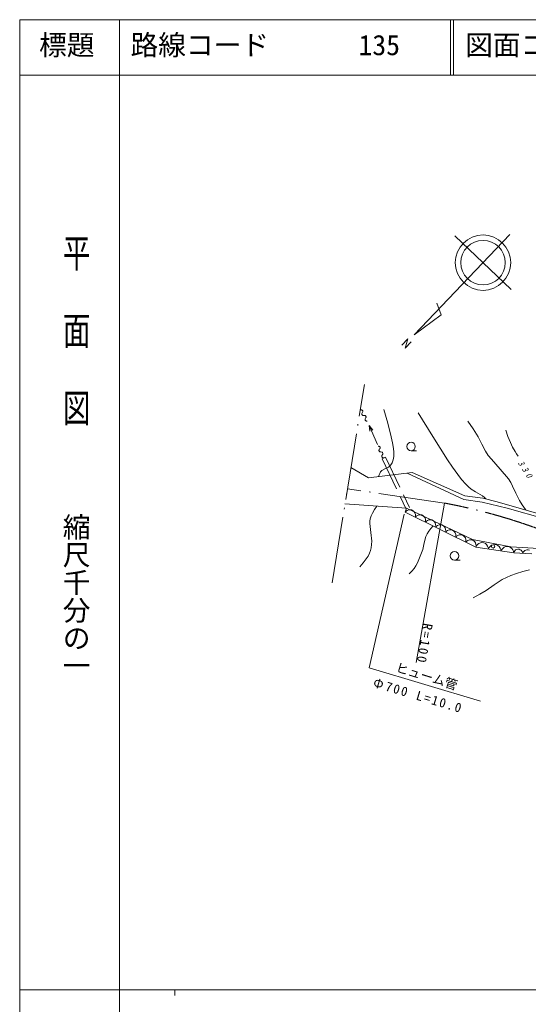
# Model space of a CAD drawing. Units: millimetres, scale not verified. Extents: x 49396 to 689396, y 4676 to 364676.
# Drawn here: x 49396 to 141172, y 187085 to 364676 of the extents above; entities that cross this region are included whole.
import ezdxf
from ezdxf.enums import TextEntityAlignment as Align

# ---------------------------------------------------------------- set-up
doc = ezdxf.new("R2010")
doc.units = ezdxf.units.MM
doc.header["$LTSCALE"] = 1000
doc.linetypes.add('DASHED', pattern=[7.5, 6, -1.5])
doc.linetypes.add('LONG_DASHED_DOTTED', pattern=[15.25, 12, -1.5, 0.25, -1.5])
doc.layers.add('S-SUV', color=7, linetype='Continuous', lineweight=13)
doc.styles.add('@ＭＳ ゴシック', font='')
doc.styles.add('ＭＳ ゴシック', font='')
doc.styles.get('@ＭＳ ゴシック').set_extended_font_data('@MS Gothic')
doc.styles.get('ＭＳ ゴシック').set_extended_font_data('MS Gothic')

msp = doc.modelspace()

# ---------------------------------------------------------------- linework, layer by layer
at = {"layer": 'S-SUV'}
for p, q in [((49396, 364676), (49396, 4676)), ((689396, 364676), (49396, 364676)), ((67396, 364676), (67396, 354676)), ((127146, 364676), (127146, 354676)), ((127646, 364676), (127646, 354676)), ((49396, 354676), (689396, 354676)), ((67396, 354676), (67396, 4676)), ((120593, 307811), (137822, 325926)), ((127926, 325678), (138070, 316030)), ((125452, 311470), (124692, 313573)), ((120593, 307811), (125452, 311470)), ((119435, 307123), (118373, 305995)), ((118949, 305449), (119435, 307123)), ((120012, 306568), (118949, 305449)), ((111061, 294291), (110923, 294296)), ((111125, 294274), (111061, 294291)), ((111192, 294246), (111125, 294274)), ((111129, 293523), (111130, 293598)), ((111145, 293455), (111129, 293523)), ((111130, 293598), (111153, 293669)), ((111182, 293392), (111145, 293455)), ((111153, 293669), (111281, 293913)), ((111238, 293337), (111182, 293392)), ((111246, 294193), (111192, 294246)), ((111304, 293304), (111238, 293337)), ((111287, 294122), (111246, 294193)), ((111281, 293913), (111298, 293983)), ((111305, 294045), (111287, 294122)), ((111298, 293983), (111305, 294045)), ((111373, 293290), (111304, 293304)), ((111511, 293286), (111373, 293290)), ((111648, 293282), (111511, 293286)), ((111712, 293265), (111648, 293282)), ((111779, 293236), (111712, 293265)), ((111834, 293183), (111779, 293236)), ((111875, 293113), (111834, 293183)), ((111893, 293035), (111875, 293113)), ((111885, 292973), (111893, 293035)), ((115091, 294347), (115797, 291885)), ((121297, 293742), (123935, 289513)), ((111717, 292588), (111740, 292659)), ((111717, 292514), (111717, 292588)), ((111733, 292445), (111717, 292514)), ((111769, 292382), (111733, 292445)), ((111740, 292659), (111869, 292903)), ((111825, 292327), (111769, 292382)), ((111891, 292295), (111825, 292327)), ((111869, 292903), (111885, 292973)), ((111960, 292281), (111891, 292295)), ((112098, 292276), (111960, 292281)), ((113934, 288054), (112465, 291468)), ((112596, 290436), (112465, 291468)), ((112465, 291468), (113122, 290662)), ((115797, 291885), (116442, 289414)), ((130244, 292291), (131219, 290870)), ((123935, 289513), (126589, 285278)), ((131219, 290870), (132143, 289413)), ((137136, 290654), (137506, 289523)), ((137506, 289523), (137934, 288408)), ((114216, 287744), (114081, 287760)), ((114278, 287722), (114216, 287744)), ((114342, 287689), (114278, 287722)), ((116442, 289414), (116665, 288382)), ((116665, 288382), (116830, 287333)), ((132143, 289413), (132771, 288117)), ((132771, 288117), (133453, 286848)), ((137934, 288408), (138336, 287575)), ((114219, 286980), (114226, 287054)), ((114230, 286912), (114219, 286980)), ((114226, 287054), (114255, 287122)), ((114261, 286846), (114230, 286912)), ((114255, 287122), (114402, 287352)), ((114311, 286787), (114261, 286846)), ((114374, 286749), (114311, 286787)), ((114391, 287632), (114342, 287689)), ((114441, 286730), (114374, 286749)), ((114426, 287559), (114391, 287632)), ((114402, 287352), (114424, 287420)), ((114424, 287420), (114437, 287481)), ((114437, 287481), (114426, 287559)), ((114576, 286714), (114441, 286730)), ((114712, 286698), (114576, 286714)), ((114774, 286676), (114712, 286698)), ((114715, 285934), (114722, 286008)), ((114725, 285865), (114715, 285934)), ((114722, 286008), (114750, 286076)), ((114750, 286076), (114898, 286306)), ((114838, 286642), (114774, 286676)), ((114887, 286586), (114838, 286642)), ((114922, 286512), (114887, 286586)), ((114898, 286306), (114920, 286374)), ((114920, 286374), (114933, 286434)), ((114933, 286434), (114922, 286512)), ((116830, 287333), (116891, 286659)), ((116892, 285974), (116838, 285528)), ((116891, 286659), (116892, 285974)), ((120012, 286930), (121007, 286930)), ((133453, 286848), (133952, 286100)), ((133952, 286100), (134504, 285381)), ((138336, 287575), (138792, 286767)), ((138792, 286767), (139048, 286348)), ((139048, 286348), (139317, 285926)), ((114756, 285800), (114725, 285865)), ((114807, 285741), (114756, 285800)), ((114869, 285703), (114807, 285741)), ((114936, 285683), (114869, 285703)), ((115072, 285668), (114936, 285683)), ((116179, 284173), (115934, 283986)), ((116377, 284398), (116179, 284173)), ((116579, 284736), (116377, 284398)), ((116724, 285094), (116579, 284736)), ((116838, 285528), (116724, 285094)), ((126589, 285278), (127482, 283940)), ((134504, 285381), (136080, 283632)), ((109151, 283880), (112313, 282049)), ((112313, 282049), (120207, 283012)), ((114255, 282576), (114168, 282275)), ((114361, 282845), (114255, 282576)), ((114516, 283118), (114361, 282845)), ((114716, 283348), (114516, 283118)), ((115299, 283688), (114716, 283348)), ((115934, 283986), (115299, 283688)), ((129529, 278143), (119296, 282901)), ((120207, 283012), (129731, 278821)), ((127482, 283940), (128429, 282629)), ((128429, 282629), (129139, 281738)), ((136080, 283632), (137614, 281839)), ((129139, 281738), (129904, 280877)), ((129904, 280877), (130368, 280422)), ((137614, 281839), (138001, 281215)), ((138001, 281215), (138337, 280559)), ((129731, 278821), (132978, 278352)), ((130368, 280422), (130877, 280007)), ((130877, 280007), (131659, 279498)), ((131659, 279498), (132488, 279031)), ((132488, 279031), (132890, 278788)), ((138337, 280559), (138928, 279251)), ((138928, 279251), (139571, 277975)), ((108091, 277354), (119215, 276552)), ((126063, 277487), (120962, 248722)), ((132848, 277664), (129529, 278143)), ((137383, 276594), (132848, 277664)), ((132890, 278788), (133260, 278493)), ((132978, 278352), (135570, 277741)), ((133260, 278493), (133386, 278367)), ((133386, 278367), (133513, 278226)), ((135570, 277741), (144337, 275216)), ((139571, 277975), (140079, 277144)), ((140079, 277144), (140639, 276345)), ((118774, 275498), (112468, 247769)), ((113035, 275648), (112816, 275163)), ((113425, 276309), (113035, 275648)), ((113866, 276938), (113425, 276309)), ((118964, 275865), (119215, 276552)), ((119140, 276038), (118964, 275865)), ((131704, 269550), (118964, 275865)), ((119333, 276163), (119140, 276038)), ((119215, 276552), (131129, 270934)), ((119610, 276276), (119333, 276163)), ((119864, 276286), (119610, 276276)), ((120112, 276248), (119864, 276286)), ((120394, 276108), (120112, 276248)), ((120574, 275934), (120394, 276108)), ((120720, 275725), (120574, 275934)), ((120798, 275437), (120720, 275725)), ((120819, 275206), (120798, 275437)), ((121430, 275374), (121153, 275261)), ((121684, 275384), (121430, 275374)), ((121932, 275346), (121684, 275384)), ((122214, 275206), (121932, 275346)), ((144168, 274640), (137383, 276594)), ((140639, 276345), (140668, 276304)), ((140668, 276304), (140697, 276264)), ((112571, 274223), (112550, 273778)), ((112550, 273778), (112762, 272190)), ((112652, 274655), (112571, 274223)), ((112816, 275163), (112652, 274655)), ((120784, 274963), (120819, 275206)), ((120960, 275136), (120784, 274963)), ((121153, 275261), (120960, 275136)), ((122394, 275032), (122214, 275206)), ((122540, 274823), (122394, 275032)), ((122618, 274535), (122540, 274823)), ((122604, 274060), (122639, 274304)), ((122780, 274234), (122604, 274060)), ((122639, 274304), (122618, 274535)), ((122973, 274359), (122780, 274234)), ((123250, 274471), (122973, 274359)), ((123504, 274481), (123250, 274471)), ((123752, 274444), (123504, 274481)), ((124034, 274304), (123752, 274444)), ((124214, 274130), (124034, 274304)), ((124360, 273921), (124214, 274130)), ((124438, 273633), (124360, 273921)), ((124459, 273401), (124438, 273633)), ((125070, 273569), (124793, 273457)), ((125324, 273579), (125070, 273569)), ((125572, 273542), (125324, 273579)), ((125854, 273402), (125572, 273542)), ((112762, 272190), (112913, 270600)), ((122680, 271473), (122916, 271947)), ((122916, 271947), (123207, 272398)), ((123207, 272398), (123583, 272887)), ((123583, 272887), (123995, 273371)), ((124424, 273158), (124459, 273401)), ((124600, 273332), (124424, 273158)), ((124793, 273457), (124600, 273332)), ((126034, 273227), (125854, 273402)), ((126180, 273019), (126034, 273227)), ((126258, 272731), (126180, 273019)), ((126244, 272256), (126279, 272499)), ((126420, 272429), (126244, 272256)), ((126279, 272499), (126258, 272731)), ((126613, 272555), (126420, 272429)), ((126890, 272667), (126613, 272555)), ((127144, 272677), (126890, 272667)), ((127392, 272639), (127144, 272677)), ((127674, 272500), (127392, 272639)), ((127854, 272325), (127674, 272500)), ((128000, 272117), (127854, 272325)), ((128078, 271829), (128000, 272117)), ((128099, 271597), (128078, 271829)), ((128710, 271765), (128433, 271653)), ((128964, 271775), (128710, 271765)), ((129212, 271737), (128964, 271775)), ((129494, 271597), (129212, 271737)), ((112905, 270020), (112835, 269436)), ((112913, 270600), (112905, 270020)), ((122124, 269140), (122373, 270317)), ((122373, 270317), (122680, 271473)), ((128064, 271354), (128099, 271597)), ((128240, 271527), (128064, 271354)), ((128433, 271653), (128240, 271527)), ((129674, 271423), (129494, 271597)), ((129820, 271215), (129674, 271423)), ((129898, 270927), (129820, 271215)), ((129884, 270452), (129919, 270695)), ((130060, 270625), (129884, 270452)), ((129919, 270695), (129898, 270927)), ((130253, 270751), (130060, 270625)), ((130530, 270863), (130253, 270751)), ((130784, 270873), (130530, 270863)), ((131032, 270835), (130784, 270873)), ((131314, 270695), (131032, 270835)), ((131129, 270934), (137995, 269576)), ((131494, 270521), (131314, 270695)), ((131640, 270313), (131494, 270521)), ((131718, 270024), (131640, 270313)), ((131739, 269793), (131718, 270024)), ((131998, 270000), (131834, 269798)), ((132258, 270217), (131998, 270000)), ((132529, 270316), (132258, 270217)), ((132809, 270361), (132529, 270316)), ((133162, 270308), (132809, 270361)), ((133417, 270182), (133162, 270308)), ((133647, 270008), (133417, 270182)), ((133831, 269724), (133647, 270008)), ((134805, 269973), (134534, 269874)), ((135086, 270018), (134805, 269973)), ((135439, 269965), (135086, 270018)), ((135693, 269840), (135439, 269965)), ((112527, 268445), (112254, 267909)), ((112710, 268932), (112527, 268445)), ((112835, 269436), (112710, 268932)), ((121674, 267924), (122124, 269140)), ((131834, 269798), (131704, 269550)), ((131704, 269550), (131739, 269793)), ((138533, 268522), (131704, 269550)), ((133934, 269482), (133831, 269724)), ((133980, 269207), (133934, 269482)), ((134111, 269455), (133980, 269207)), ((134275, 269657), (134111, 269455)), ((134534, 269874), (134275, 269657)), ((135923, 269665), (135693, 269840)), ((136107, 269382), (135923, 269665)), ((136210, 269139), (136107, 269382)), ((136256, 268864), (136210, 269139)), ((136387, 269112), (136256, 268864)), ((136551, 269315), (136387, 269112)), ((136811, 269532), (136551, 269315)), ((137082, 269631), (136811, 269532)), ((137362, 269676), (137082, 269631)), ((137715, 269623), (137362, 269676)), ((137969, 269497), (137715, 269623)), ((138199, 269323), (137969, 269497)), ((137995, 269576), (146036, 269098)), ((138384, 269039), (138199, 269323)), ((138487, 268796), (138384, 269039)), ((138533, 268522), (138487, 268796)), ((138610, 268707), (138533, 268522)), ((141826, 268327), (138533, 268522)), ((138714, 268862), (138610, 268707)), ((138885, 269034), (138714, 268862)), ((139072, 269122), (138885, 269034)), ((139269, 269172), (139072, 269122)), ((139524, 269157), (139269, 269172)), ((139714, 269084), (139524, 269157)), ((139890, 268975), (139714, 269084)), ((140039, 268784), (139890, 268975)), ((140129, 268618), (140039, 268784)), ((140179, 268425), (140129, 268618)), ((140256, 268610), (140179, 268425)), ((140361, 268765), (140256, 268610)), ((140532, 268937), (140361, 268765)), ((140719, 269025), (140532, 268937)), ((140916, 269075), (140719, 269025)), ((141171, 269060), (140916, 269075)), ((141361, 268987), (141171, 269060)), ((111380, 266697), (110779, 266016)), ((111931, 267404), (111380, 266697)), ((112254, 267909), (111931, 267404)), ((120896, 266180), (121163, 266718)), ((121163, 266718), (121674, 267924)), ((127859, 267210), (128854, 267210)), ((119685, 264727), (120160, 265188)), ((120160, 265188), (120585, 265685)), ((120585, 265685), (120896, 266180)), ((137998, 264422), (139067, 264801)), ((139067, 264801), (140159, 265125)), ((140159, 265125), (141356, 265477)), ((135015, 262737), (136479, 263691)), ((136479, 263691), (137222, 264082)), ((137222, 264082), (137998, 264422)), ((132415, 261031), (133595, 261740)), ((133595, 261740), (135015, 262737)), ((131203, 260373), (132415, 261031)), ((112468, 247769), (132527, 241741)), ((49396, 189676), (588396, 189676)), ((77396, 189676), (77396, 188676))]:
    msp.add_line(p, q, dxfattribs=at)
at = {"layer": 'S-SUV', "linetype": 'LONG_DASHED_DOTTED'}
for p, q in [((105773, 263089), (111586, 298864)), ((126063, 277487), (108532, 280067))]:
    msp.add_line(p, q, dxfattribs=at)
at = {"layer": 'S-SUV', "linetype": 'DASHED'}
for p, q in [((114778, 285447), (115409, 285750)), ((114778, 285447), (119111, 276415)), ((115409, 285750), (119742, 276718))]:
    msp.add_line(p, q, dxfattribs=at)
at = {"layer": 'S-SUV'}
for centre, radius in [((132998, 320854), 5000), ((132998, 320854), 4000), ((120012, 287695), 765), ((108371, 279150), 31.3), ((108371, 279150), 25), ((108371, 279150), 18.8), ((108371, 279150), 12.5), ((108371, 279150), 6.3), ((134827, 269676), 298), ((127859, 267975), 765)]:
    msp.add_circle(centre, radius, dxfattribs=at)
at = {"layer": 'S-SUV', "linetype": 'LONG_DASHED_DOTTED'}
msp.add_arc((106679, 173887), 105399, 60.45852, 79.40257, dxfattribs=at)

# ---------------------------------------------------------------- texts
at = {"layer": 'S-SUV', "style": 'ＭＳ ゴシック'}
for s, p in [('標題', (52896, 357176)), ('路線コード', (69396, 357176)), ('135', (110538, 357176)), ('図面コード', (129776, 357176))]:
    msp.add_text(s, height=3666, dxfattribs=at).set_placement(p, align=Align.BOTTOM_LEFT)
at = {"layer": 'S-SUV', "style": '@ＭＳ ゴシック', "width": 1.4}
msp.add_text('平  面  図', height=3666, rotation=270, dxfattribs=at).set_placement((56673, 326150), align=Align.BOTTOM_LEFT)
at = {"layer": 'S-SUV'}
for s, height, rotation, style, p in [('縮尺千分の一', 3666, 270, '@ＭＳ ゴシック', (56673, 275706)), ('ヒューム管', 1686, 342.9, 'ＭＳ ゴシック', (116953, 246663))]:
    msp.add_text(s, height=height, rotation=rotation, dxfattribs=dict(at, style=style)).set_placement(p, align=Align.BOTTOM_LEFT)
at = {"layer": 'S-SUV', "attachment_point": 7, "style": 'ＭＳ ゴシック'}
for s, insert, char_height, rotation in [('\\T1.73;\\Q15;330', (139232, 284723), 1100, 302.5), ('\\T1.3;R=100', (122252, 255912), 1686, 260.2), ('\\T1.26;Φ700\\~L=10.0', (113002, 244328), 1686, 343.4)]:
    msp.add_mtext(s, dxfattribs=dict(at, insert=insert, char_height=char_height, rotation=rotation))

doc.saveas('drawing.dxf')
